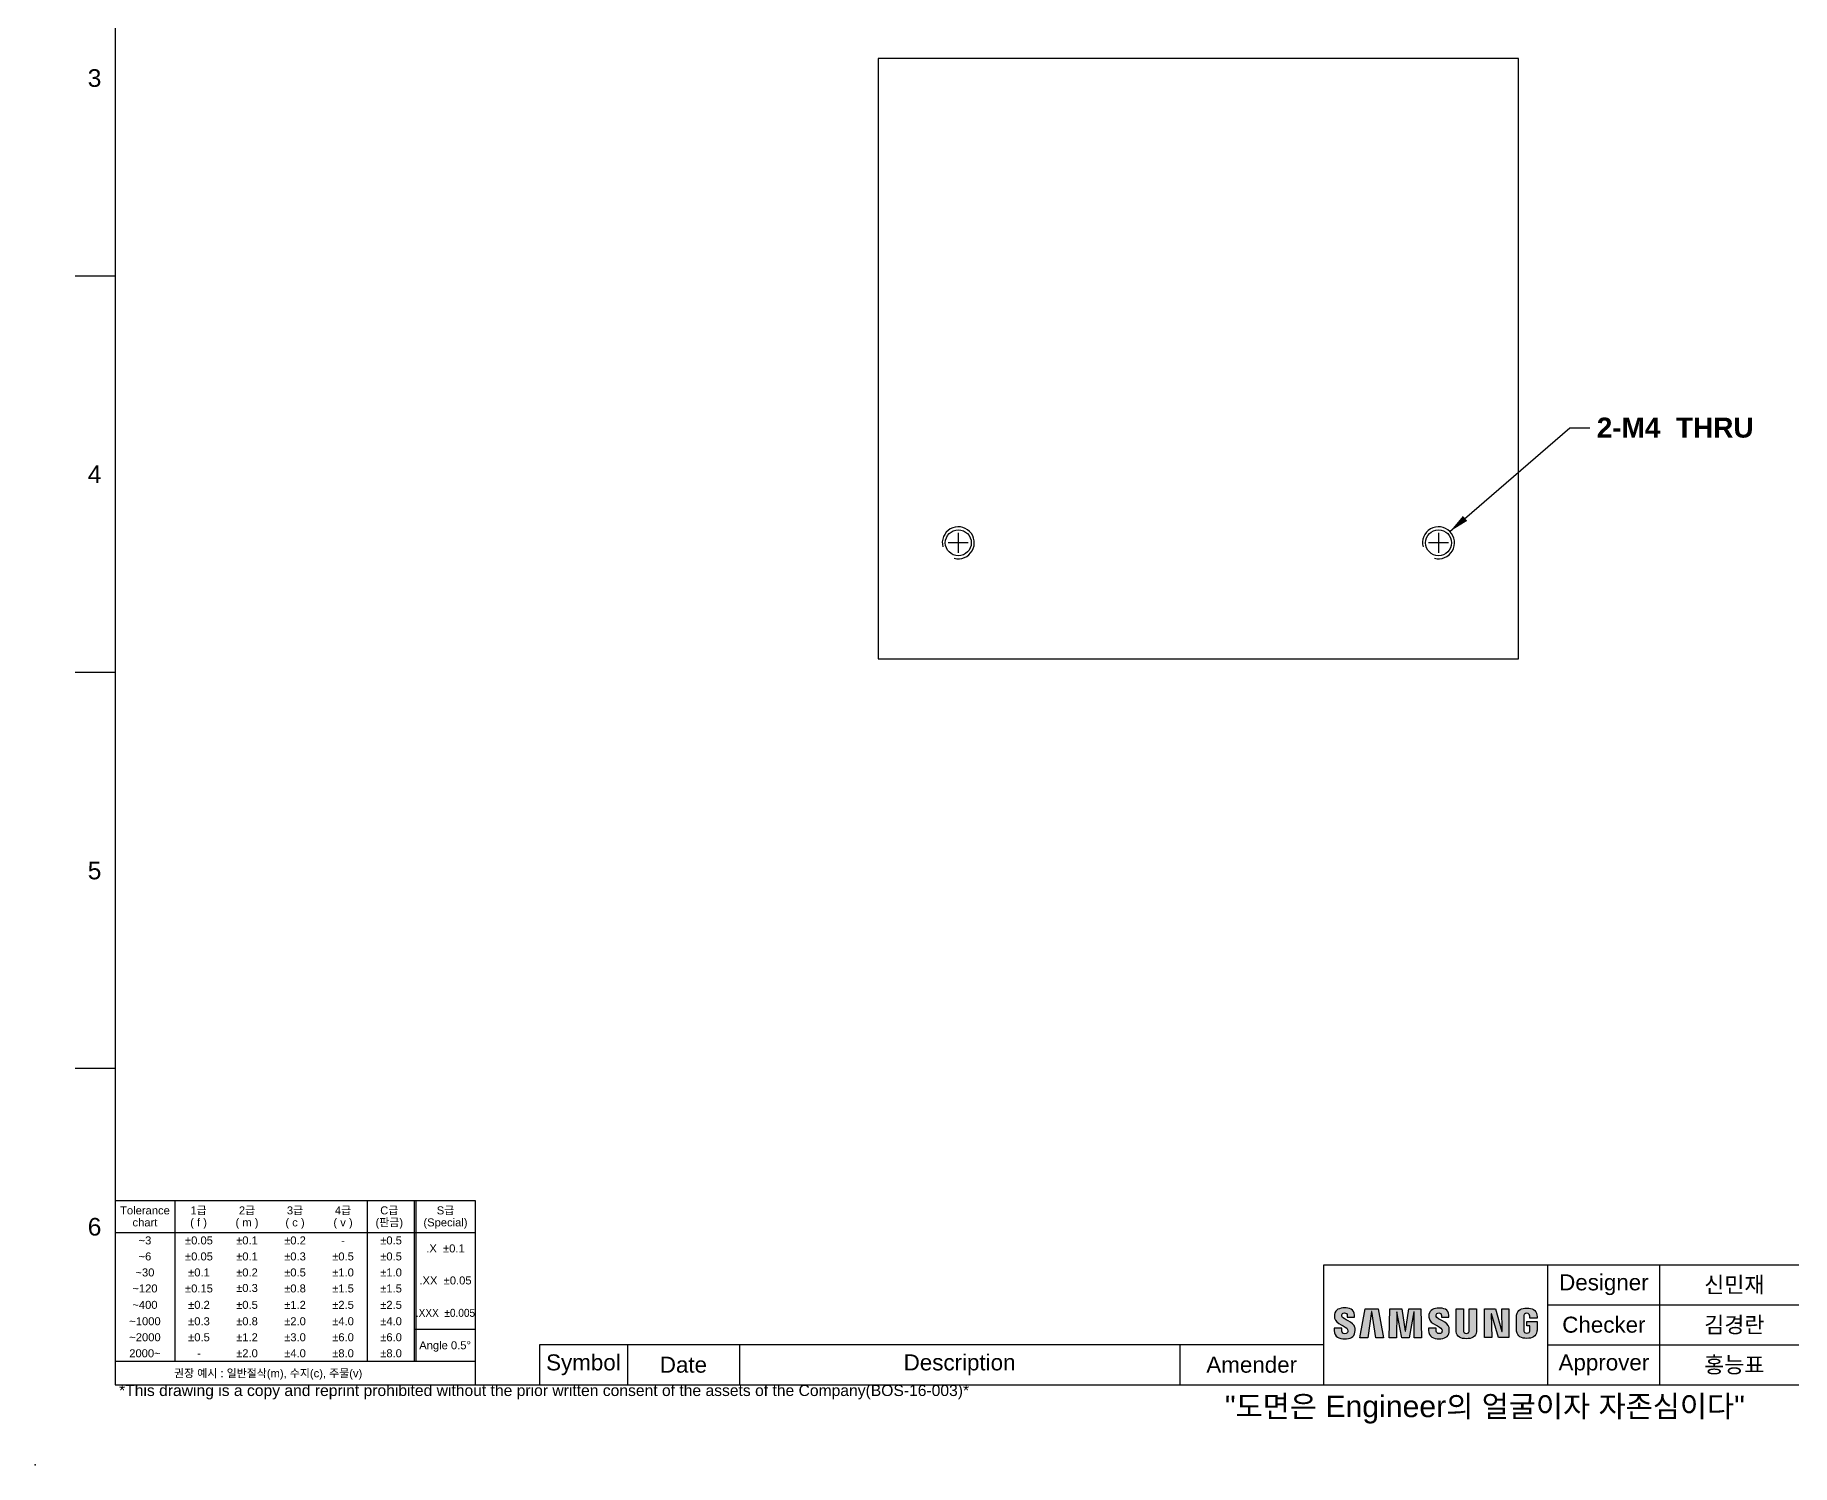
# Model space of a CAD drawing. Header units: millimetres. Extents: x -270 to 146, y -60 to 232.
# Drawn here: x -270 to -50.5, y -60 to 118.6 of the extents above; entities that cross this region are included whole.
import ezdxf

# ---------------------------------------------------------------- set-up
doc = ezdxf.new("R2010")
doc.units = ezdxf.units.MM
doc.linetypes.add('CENTER2', pattern=[28.575, 19.05, -3.175, 3.175, -3.175])
doc.linetypes.add('PHANTOM2', pattern=[31.75, 15.875, -3.175, 3.175, -3.175, 3.175, -3.175])
doc.layers.get('0').update_dxf_attribs({"lineweight": 25})
for name, color, linetype in [('Default', 7, 'Continuous'), ('Layer_1', 7, 'Continuous'), ('MEC-000333184', 7, 'Continuous'), ('Template', 7, 'Continuous'), ('TEXT_CALLOUT', 7, 'Continuous')]:
    doc.layers.add(name, color=color, linetype=linetype)
doc.styles.add('textstyle108', font='standard')
doc.styles.add('textstyle109', font='standard')
doc.styles.add('textstyle110', font='standard')
doc.styles.add('textstyle12', font='standard')
doc.styles.add('textstyle126', font='standard')
doc.styles.add('textstyle127', font='standard')
doc.styles.add('textstyle128', font='standard')
doc.styles.add('textstyle129', font='standard')
doc.styles.add('textstyle13', font='standard')
doc.styles.add('textstyle131', font='standard')
doc.styles.add('textstyle14', font='standard')
doc.styles.add('textstyle15', font='standard')
doc.styles.add('textstyle16', font='standard')
doc.styles.add('textstyle17', font='standard')
doc.styles.add('textstyle18', font='standard')
doc.styles.add('textstyle19', font='standard')
doc.styles.add('textstyle20', font='standard')
doc.styles.add('textstyle21', font='standard')
doc.styles.add('textstyle22', font='standard')
doc.styles.add('textstyle23', font='standard')
doc.styles.add('textstyle24', font='standard')
doc.styles.add('textstyle25', font='standard')
doc.styles.add('textstyle26', font='standard')
doc.styles.add('textstyle27', font='standard')
doc.styles.add('textstyle28', font='standard')
doc.styles.add('textstyle29', font='standard')
doc.styles.add('textstyle30', font='standard')
doc.styles.add('textstyle31', font='standard')
doc.styles.add('textstyle32', font='standard')
doc.styles.add('textstyle33', font='standard')
doc.styles.add('textstyle34', font='standard')
doc.styles.add('textstyle35', font='standard')
doc.styles.add('textstyle36', font='standard')
doc.styles.add('textstyle37', font='standard')
doc.styles.add('textstyle38', font='standard')
doc.styles.add('textstyle39', font='standard')
doc.styles.add('textstyle40', font='standard')
doc.styles.add('textstyle41', font='standard')
doc.styles.add('textstyle42', font='standard')
doc.styles.add('textstyle43', font='standard')
doc.styles.add('textstyle44', font='standard')
doc.styles.add('textstyle45', font='standard')
doc.styles.add('textstyle46', font='standard')
doc.styles.add('textstyle47', font='standard')
doc.styles.add('textstyle48', font='standard')
doc.styles.add('textstyle49', font='standard')
doc.styles.add('textstyle50', font='standard')
doc.styles.add('textstyle51', font='standard')
doc.styles.add('textstyle52', font='standard')
doc.styles.add('textstyle53', font='standard')
doc.styles.add('textstyle54', font='standard')
doc.styles.add('textstyle55', font='standard')
doc.styles.add('textstyle56', font='standard')
doc.styles.add('textstyle57', font='standard')
doc.styles.add('textstyle58', font='standard')
doc.styles.add('textstyle59', font='standard')
doc.styles.add('textstyle60', font='standard')
doc.styles.add('textstyle61', font='standard')
doc.styles.add('textstyle62', font='standard')
doc.styles.add('textstyle63', font='standard')
doc.styles.add('textstyle64', font='standard')
doc.styles.add('textstyle65', font='standard')
doc.styles.add('textstyle66', font='standard')
doc.styles.add('textstyle67', font='standard')
doc.styles.add('textstyle68', font='standard')
doc.styles.add('textstyle69', font='standard')
doc.styles.add('textstyle70', font='standard')
doc.styles.add('textstyle71', font='standard')
doc.styles.add('textstyle74', font='standard')
doc.styles.add('textstyle83', font='standard')
doc.styles.add('textstyle84', font='standard')
doc.styles.add('textstyle85', font='standard')
doc.styles.add('textstyle86', font='standard')
doc.styles.add('textstyle87', font='standard')
doc.styles.add('textstyle94', font='standard')
doc.styles.add('textstyle95', font='standard')
doc.styles.add('textstyle96', font='standard')
doc.dimstyles.new('QCADDimStyle', dxfattribs={"dimtxt": 2.5, "dimasz": 2.5, "dimexe": 1.25, "dimexo": 0.625, "dimtad": 1, "dimtoh": 1, "dimdec": 4, "dimzin": 0, "dimdsep": 46, "dimtxsty": 'Standard', "dimcen": 0.09, "dimadec": 0, "dimazin": 0, "dimtfac": 1, "dimtdec": 4, "dimtofl": 0, "dimtmove": 0, "dimatfit": 3, "dimfxl": 1, "dimtolj": 1, "dimtzin": 0, "dimarcsym": 0})

# ---------------------------------------------------------------- blocks, each defined once
blk = doc.blocks.new('SEANNOT_GROUP1')
at = {"layer": 'Default', "color": 7, "linetype": 'CENTER2'}
for p, q in [((115.34, 116.44), (115.34, 113.94)), ((116.59, 115.19), (114.09, 115.19))]:
    blk.add_line(p, q, dxfattribs=at)
blk = doc.blocks.new('SEANNOT_GROUP2')
at = {"layer": 'Default', "color": 7, "linetype": 'CENTER2'}
for p, q in [((175.34, 116.44), (175.34, 113.94)), ((176.59, 115.19), (174.09, 115.19))]:
    blk.add_line(p, q, dxfattribs=at)
blk = doc.blocks.new('SE')
at = {"layer": 'MEC-000333184', "color": 7, "linetype": 'Continuous'}
for p, q in [((185.34, 175.69), (105.34, 175.69)), ((105.34, 175.69), (105.34, 100.69)), ((185.34, 100.69), (185.34, 175.69)), ((105.34, 100.69), (185.34, 100.69))]:
    blk.add_line(p, q, dxfattribs=at)
for centre in [(115.34, 115.19), (175.34, 115.19)]:
    blk.add_circle(centre, 1.62, dxfattribs=at)
for centre in [(115.34, 115.19), (175.34, 115.19)]:
    blk.add_arc(centre, 2, 255, 195, dxfattribs=at)
blk = doc.blocks.new('Block99')
at = {"layer": 'Template', "color": 7, "linetype": 'Continuous'}
for p, q in [((-0.03, 23.04), (44.97, 23.04)), ((7.47, 23.04), (7.47, 2.94)), ((31.47, 23.04), (31.47, 2.94)), ((37.37, 23.04), (37.37, 2.94)), ((37.57, 23.04), (37.57, 2.94)), ((44.97, 23.04), (44.97, -0.06)), ((-0.03, 19.04), (44.97, 19.04)), ((37.37, 6.94), (44.97, 6.94)), ((-0.03, 2.94), (44.97, 2.94))]:
    blk.add_line(p, q, dxfattribs=at)
at = {"layer": 'Template', "color": 7, "linetype": 'PHANTOM2'}
for p, q in [((37.37, 22.97), (37.47, 23.04)), ((37.47, 19.04), (37.57, 18.98))]:
    blk.add_line(p, q, dxfattribs=at)
at = {"layer": 'Template', "color": 7, "char_height": 1}
for s, insert, attachment_point, style in [('{\\pxsm0.9;\\fArial|b0||i0||c0|p34;\\W1.;Tolerance\\Pchart\\P}', (3.72, 22.29), 2, 'textstyle12'), ('{\\pxsm0.9;\\fArial|b0||i0||c0|p34;\\W1.;1급\\P( f )\\P}', (10.42, 22.29), 2, 'textstyle13'), ('{\\pxsm0.9;\\fArial|b0||i0||c0|p34;\\W1.;2급\\P( m )\\P}', (16.47, 22.29), 2, 'textstyle14'), ('{\\pxsm0.9;\\fArial|b0||i0||c0|p34;\\W1.;3급\\P( c )\\P}', (22.47, 22.29), 2, 'textstyle15'), ('{\\pxsm0.9;\\fArial|b0||i0||c0|p34;\\W1.;4급\\P( v )\\P}', (28.47, 22.29), 2, 'textstyle16'), ('{\\pxsm0.9;\\fArial|b0||i0||c0|p34;\\W1.;C급\\P(판금)\\P}', (34.25, 22.29), 2, 'textstyle17'), ('{\\pxsm0.9;\\fArial|b0||i0||c0|p34;\\W1.;S급\\P(Special)\\P}', (41.27, 22.29), 2, 'textstyle18'), ('{\\pxsm0.9;\\fArial|b0||i0||c0|p34;\\W1.;~3\\P}', (3.72, 18.54), 2, 'textstyle19'), ('{\\pxsm0.9;\\fArial|b0||i0||c0|p34;\\W1.;%%p0.05\\P}', (10.47, 18.54), 2, 'textstyle20'), ('{\\pxsm0.9;\\fArial|b0||i0||c0|p34;\\W1.;%%p0.1\\P}', (16.47, 18.54), 2, 'textstyle21'), ('{\\pxsm0.9;\\fArial|b0||i0||c0|p34;\\W1.;%%p0.2\\P}', (22.47, 18.54), 2, 'textstyle22'), ('{\\pxsm0.9;\\fArial|b0||i0||c0|p34;\\W1.;-\\P}', (28.47, 18.54), 2, 'textstyle23'), ('{\\pxsm0.9;\\fArial|b0||i0||c0|p34;\\W1.;%%p0.5\\P}', (34.47, 18.54), 2, 'textstyle24'), ('{\\pxsm0.9;\\fArial|b0||i0||c0|p34;\\W1.;~6\\P}', (3.72, 16.54), 2, 'textstyle61'), ('{\\pxsm0.9;\\fArial|b0||i0||c0|p34;\\W1.;%%p0.05\\P}', (10.47, 16.54), 2, 'textstyle26'), ('{\\pxsm0.9;\\fArial|b0||i0||c0|p34;\\W1.;%%p0.1\\P}', (16.47, 16.54), 2, 'textstyle27'), ('{\\pxsm0.9;\\fArial|b0||i0||c0|p34;\\W1.;%%p0.3\\P}', (22.47, 16.54), 2, 'textstyle40'), ('{\\pxsm0.9;\\fArial|b0||i0||c0|p34;\\W1.;%%p0.5\\P}', (28.47, 16.54), 2, 'textstyle53'), ('{\\pxsm0.9;\\fArial|b0||i0||c0|p34;\\W1.;%%p0.5\\P}', (34.47, 16.54), 2, 'textstyle54'), ('{\\pxsm0.9;\\fArial|b0||i0||c0|p34;\\W1.;.X  %%p0.1\\P}', (41.27, 17.54), 2, 'textstyle25'), ('{\\pxsm0.9;\\fArial|b0||i0||c0|p34;\\W1.;~30\\P}', (3.72, 14.54), 2, 'textstyle62'), ('{\\pxsm0.9;\\fArial|b0||i0||c0|p34;\\W1.;%%p0.1\\P}', (10.47, 14.54), 2, 'textstyle28'), ('{\\pxsm0.9;\\fArial|b0||i0||c0|p34;\\W1.;%%p0.2\\P}', (16.47, 14.54), 2, 'textstyle39'), ('{\\pxsm0.9;\\fArial|b0||i0||c0|p34;\\W1.;%%p0.5\\P}', (22.47, 14.54), 2, 'textstyle41'), ('{\\pxsm0.9;\\fArial|b0||i0||c0|p34;\\W1.;%%p1.0\\P}', (28.47, 14.54), 2, 'textstyle52'), ('{\\pxsm0.9;\\fArial|b0||i0||c0|p34;\\W1.;%%p1.0\\P}', (34.47, 14.54), 2, 'textstyle55'), ('{\\pxsm0.9;\\fArial|b0||i0||c0|p34;\\W1.;.XX  %%p0.05\\P}', (41.27, 13.54), 2, 'textstyle68'), ('{\\pxsm0.9;\\fArial|b0||i0||c0|p34;\\W1.;~120\\P}', (3.72, 12.54), 2, 'textstyle63'), ('{\\pxsm0.9;\\fArial|b0||i0||c0|p34;\\W1.;%%p0.15\\P}', (10.47, 12.54), 2, 'textstyle29'), ('{\\pxsm0.9;\\fArial|b0||i0||c0|p34;\\W1.;%%p0.3\\P}', (16.47, 12.6), 2, 'textstyle38'), ('{\\pxsm0.9;\\fArial|b0||i0||c0|p34;\\W1.;%%p0.8\\P}', (22.47, 12.54), 2, 'textstyle42'), ('{\\pxsm0.9;\\fArial|b0||i0||c0|p34;\\W1.;%%p1.5\\P}', (28.47, 12.54), 2, 'textstyle51'), ('{\\pxsm0.9;\\fArial|b0||i0||c0|p34;\\W1.;%%p1.5\\P}', (34.47, 12.54), 2, 'textstyle56'), ('{\\pxsm0.9;\\fArial|b0||i0||c0|p34;\\W1.;~400\\P}', (3.72, 10.49), 2, 'textstyle64'), ('{\\pxsm0.9;\\fArial|b0||i0||c0|p34;\\W1.;%%p0.2\\P}', (10.47, 10.49), 2, 'textstyle30'), ('{\\pxsm0.9;\\fArial|b0||i0||c0|p34;\\W1.;%%p0.5\\P}', (16.47, 10.49), 2, 'textstyle37'), ('{\\pxsm0.9;\\fArial|b0||i0||c0|p34;\\W1.;%%p1.2\\P}', (22.47, 10.49), 2, 'textstyle43'), ('{\\pxsm0.9;\\fArial|b0||i0||c0|p34;\\W1.;%%p2.5\\P}', (28.47, 10.49), 2, 'textstyle57'), ('{\\pxsm0.9;\\fArial|b0||i0||c0|p34;\\W1.;%%p2.5\\P}', (34.47, 10.49), 2, 'textstyle50'), ('{\\pxsm0.9;\\fArial|b0||i0||c0|p34;\\W0.9;.XXX  %%p0.005\\P}', (41.27, 9.49), 2, 'textstyle69'), ('{\\pxsm0.9;\\fArial|b0||i0||c0|p34;\\W1.;~1000\\P}', (3.72, 8.44), 2, 'textstyle65'), ('{\\pxsm0.9;\\fArial|b0||i0||c0|p34;\\W1.;%%p0.3\\P}', (10.47, 8.44), 2, 'textstyle31'), ('{\\pxsm0.9;\\fArial|b0||i0||c0|p34;\\W1.;%%p0.8\\P}', (16.47, 8.44), 2, 'textstyle36'), ('{\\pxsm0.9;\\fArial|b0||i0||c0|p34;\\W1.;%%p2.0\\P}', (22.47, 8.44), 2, 'textstyle44'), ('{\\pxsm0.9;\\fArial|b0||i0||c0|p34;\\W1.;%%p4.0\\P}', (28.47, 8.44), 2, 'textstyle49'), ('{\\pxsm0.9;\\fArial|b0||i0||c0|p34;\\W1.;%%p4.0\\P}', (34.47, 8.44), 2, 'textstyle60'), ('{\\pxsm0.9;\\fArial|b0||i0||c0|p34;\\W1.;~2000\\P}', (3.72, 6.44), 2, 'textstyle66'), ('{\\pxsm0.9;\\fArial|b0||i0||c0|p34;\\W1.;2000~\\P}', (3.72, 4.44), 2, 'textstyle67'), ('{\\pxsm0.9;\\fArial|b0||i0||c0|p34;\\W1.;%%p0.5\\P}', (10.47, 6.44), 2, 'textstyle32'), ('{\\pxsm0.9;\\fArial|b0||i0||c0|p34;\\W1.;%%p1.2\\P}', (16.47, 6.44), 2, 'textstyle35'), ('{\\pxsm0.9;\\fArial|b0||i0||c0|p34;\\W1.;%%p2.0\\P}', (16.47, 4.44), 2, 'textstyle34'), ('{\\pxsm0.9;\\fArial|b0||i0||c0|p34;\\W1.;%%p3.0\\P}', (22.47, 6.44), 2, 'textstyle45'), ('{\\pxsm0.9;\\fArial|b0||i0||c0|p34;\\W1.;%%p4.0\\P}', (22.47, 4.44), 2, 'textstyle46'), ('{\\pxsm0.9;\\fArial|b0||i0||c0|p34;\\W1.;%%p6.0\\P}', (28.47, 6.44), 2, 'textstyle48'), ('{\\pxsm0.9;\\fArial|b0||i0||c0|p34;\\W1.;%%p8.0\\P}', (28.47, 4.44), 2, 'textstyle47'), ('{\\pxsm0.9;\\fArial|b0||i0||c0|p34;\\W1.;%%p6.0\\P}', (34.47, 6.44), 2, 'textstyle59'), ('{\\pxsm0.9;\\fArial|b0||i0||c0|p34;\\W1.;%%p8.0\\P}', (34.47, 4.44), 2, 'textstyle58'), ('{\\pxsm0.9;\\fArial|b0||i0||c0|p34;\\W1.;Angle 0.5%%d\\P}', (41.22, 5.44), 2, 'textstyle70'), ('{\\pxsm0.9;\\fArial|b0||i0||c0|p34;\\W1.;-\\P}', (10.47, 4.44), 2, 'textstyle33'), ('{\\pxsm0.9;\\fArial|b0||i0||c0|p34;\\W1.;권장 예시 : 일반절삭(m), 수지(c), 주물(v)\\P}', (7.36, 1.94), 1, 'textstyle71')]:
    blk.add_mtext(s, dxfattribs=dict(at, insert=insert, attachment_point=attachment_point, style=style))
blk = doc.blocks.new('SAMSUNG')
at = {"layer": 'Default', "linetype": 'Continuous'}
h = blk.add_hatch(color=7, dxfattribs=at)
edge = h.paths.add_edge_path(flags=0)
edge.add_spline(control_points=[(-0.05, -0.28), (-0.05, -1.09), (0.59, -1.33), (1.27, -1.33), (1.92, -1.33), (2.46, -1.11), (2.55, -0.5), (2.59, -0.19), (2.56, 0.01), (2.54, 0.09), (2.39, 0.85), (1.01, 1.08), (0.91, 1.5), (0.9, 1.57), (0.9, 1.65), (0.91, 1.69), (0.93, 1.81), (1.01, 1.93), (1.24, 1.93), (1.45, 1.93), (1.58, 1.8), (1.58, 1.61), (1.58, 1.54), (1.58, 1.38), (1.58, 1.38)], knot_values=[0, 0, 0, 0, 0.125, 0.125, 0.125, 0.25, 0.25, 0.25, 0.375, 0.375, 0.375, 0.5, 0.5, 0.5, 0.625, 0.625, 0.625, 0.75, 0.75, 0.75, 0.875, 0.875, 0.875, 1, 1, 1, 1], degree=3, periodic=0)
edge.add_spline(control_points=[(1.58, 1.38), (1.58, 1.38), (2.48, 1.38), (2.48, 1.38)], knot_values=[0, 0, 0, 0, 1, 1, 1, 1], degree=3, periodic=0)
edge.add_spline(control_points=[(2.48, 1.38), (2.48, 1.38), (2.48, 1.64), (2.48, 1.64)], knot_values=[0, 0, 0, 0, 1, 1, 1, 1], degree=3, periodic=0)
edge.add_spline(control_points=[(2.48, 1.64), (2.48, 2.43), (1.77, 2.55), (1.26, 2.55), (0.62, 2.55), (0.09, 2.34), (-0.01, 1.74), (-0.03, 1.58), (-0.04, 1.44), (0, 1.26), (0.16, 0.52), (1.45, 0.3), (1.63, -0.17)], knot_values=[0, 0, 0, 0, 0.25, 0.25, 0.25, 0.5, 0.5, 0.5, 0.75, 0.75, 0.75, 1, 1, 1, 1], degree=3, periodic=0)
edge.add_spline(control_points=[(1.63, -0.17), (1.67, -0.26), (1.66, -0.37), (1.64, -0.44), (1.61, -0.56), (1.53, -0.68), (1.29, -0.68), (1.06, -0.68), (0.92, -0.55), (0.92, -0.35)], knot_values=[0, 0, 0, 0, 0.333333, 0.333333, 0.333333, 0.666667, 0.666667, 0.666667, 1, 1, 1, 1], degree=3, periodic=0)
edge.add_spline(control_points=[(0.92, -0.35), (0.92, -0.35), (0.92, 0), (0.92, 0)], knot_values=[0, 0, 0, 0, 1, 1, 1, 1], degree=3, periodic=0)
edge.add_spline(control_points=[(0.92, 0), (0.92, 0), (-0.05, 0), (-0.05, 0)], knot_values=[0, 0, 0, 0, 1, 1, 1, 1], degree=3, periodic=0)
edge.add_spline(control_points=[(-0.05, 0), (-0.05, 0), (-0.05, -0.28), (-0.05, -0.28)], knot_values=[0, 0, 0, 0, 1, 1, 1, 1], degree=3, periodic=0)
for points in [[(3.83, 2.43), (3.16, -1.19), (4.14, -1.19), (4.63, 2.1), (4.65, 2.1), (5.14, -1.19), (6.11, -1.19), (5.44, 2.43)], [(6.91, 2.43), (6.83, -1.19), (7.74, -1.19), (7.76, 2.07), (7.78, 2.07), (8.39, -1.19), (9.31, -1.19), (9.91, 2.07), (9.93, 2.07), (9.96, -1.19), (10.86, -1.19), (10.78, 2.43), (9.3, 2.43), (8.86, -0.34), (8.84, -0.34), (8.39, 2.43)], [(19.63, -1.15), (19.58, 1.79), (19.6, 1.79), (20.5, -1.15), (21.79, -1.15), (21.79, 2.43), (20.89, 2.43), (20.94, -0.41), (20.92, -0.41), (20.09, 2.43), (18.74, 2.43), (18.74, -1.15)]]:
    blk.add_hatch(color=7, dxfattribs=at).paths.add_polyline_path(points, flags=0)
h = blk.add_hatch(color=7, dxfattribs=at)
edge = h.paths.add_edge_path(flags=0)
edge.add_spline(control_points=[(14.26, 1.63), (14.26, 2.41), (13.55, 2.53), (13.04, 2.53), (12.41, 2.53), (11.89, 2.32), (11.79, 1.73), (11.76, 1.57), (11.76, 1.43), (11.8, 1.25), (11.95, 0.52), (13.23, 0.3), (13.41, -0.16)], knot_values=[0, 0, 0, 0, 0.25, 0.25, 0.25, 0.5, 0.5, 0.5, 0.75, 0.75, 0.75, 1, 1, 1, 1], degree=3, periodic=0)
edge.add_spline(control_points=[(13.41, -0.16), (13.45, -0.25), (13.44, -0.36), (13.42, -0.43), (13.39, -0.55), (13.31, -0.67), (13.07, -0.67), (12.85, -0.67), (12.71, -0.54), (12.71, -0.34)], knot_values=[0, 0, 0, 0, 0.333333, 0.333333, 0.333333, 0.666667, 0.666667, 0.666667, 1, 1, 1, 1], degree=3, periodic=0)
edge.add_spline(control_points=[(12.71, -0.34), (12.71, -0.34), (12.71, 0.01), (12.71, 0.01)], knot_values=[0, 0, 0, 0, 1, 1, 1, 1], degree=3, periodic=0)
edge.add_spline(control_points=[(12.71, 0.01), (12.71, 0.01), (11.75, 0.01), (11.75, 0.01)], knot_values=[0, 0, 0, 0, 1, 1, 1, 1], degree=3, periodic=0)
edge.add_spline(control_points=[(11.75, 0.01), (11.75, 0.01), (11.75, -0.27), (11.75, -0.27)], knot_values=[0, 0, 0, 0, 1, 1, 1, 1], degree=3, periodic=0)
edge.add_spline(control_points=[(11.75, -0.27), (11.75, -1.07), (12.38, -1.31), (13.05, -1.31), (13.7, -1.31), (14.24, -1.09), (14.32, -0.49), (14.36, -0.18), (14.33, 0.02), (14.32, 0.1), (14.17, 0.85), (12.8, 1.07), (12.7, 1.49), (12.69, 1.56), (12.69, 1.64), (12.7, 1.68), (12.72, 1.79), (12.8, 1.92), (13.03, 1.92), (13.24, 1.92), (13.36, 1.79), (13.36, 1.59), (13.36, 1.53), (13.36, 1.37), (13.36, 1.37)], knot_values=[0, 0, 0, 0, 0.125, 0.125, 0.125, 0.25, 0.25, 0.25, 0.375, 0.375, 0.375, 0.5, 0.5, 0.5, 0.625, 0.625, 0.625, 0.75, 0.75, 0.75, 0.875, 0.875, 0.875, 1, 1, 1, 1], degree=3, periodic=0)
edge.add_spline(control_points=[(13.36, 1.37), (13.36, 1.37), (14.26, 1.37), (14.26, 1.37)], knot_values=[0, 0, 0, 0, 1, 1, 1, 1], degree=3, periodic=0)
edge.add_spline(control_points=[(14.26, 1.37), (14.26, 1.37), (14.26, 1.63), (14.26, 1.63)], knot_values=[0, 0, 0, 0, 1, 1, 1, 1], degree=3, periodic=0)
h = blk.add_hatch(color=7, dxfattribs=at)
edge = h.paths.add_edge_path(flags=0)
edge.add_spline(control_points=[(16.46, -0.65), (16.2, -0.65), (16.13, -0.47), (16.11, -0.38), (16.1, -0.35), (16.1, -0.29), (16.1, -0.25)], knot_values=[0, 0, 0, 0, 0.5, 0.5, 0.5, 1, 1, 1, 1], degree=3, periodic=0)
edge.add_spline(control_points=[(16.1, -0.25), (16.1, -0.25), (16.1, 2.43), (16.1, 2.43)], knot_values=[0, 0, 0, 0, 1, 1, 1, 1], degree=3, periodic=0)
edge.add_spline(control_points=[(16.1, 2.43), (16.1, 2.43), (15.18, 2.43), (15.18, 2.43)], knot_values=[0, 0, 0, 0, 1, 1, 1, 1], degree=3, periodic=0)
edge.add_spline(control_points=[(15.18, 2.43), (15.18, 2.43), (15.18, -0.16), (15.18, -0.16)], knot_values=[0, 0, 0, 0, 1, 1, 1, 1], degree=3, periodic=0)
edge.add_spline(control_points=[(15.18, -0.16), (15.18, -0.23), (15.19, -0.37), (15.19, -0.4), (15.26, -1.08), (15.79, -1.3), (16.46, -1.3), (17.12, -1.3), (17.66, -1.08), (17.72, -0.4), (17.72, -0.37), (17.73, -0.23), (17.73, -0.16)], knot_values=[0, 0, 0, 0, 0.25, 0.25, 0.25, 0.5, 0.5, 0.5, 0.75, 0.75, 0.75, 1, 1, 1, 1], degree=3, periodic=0)
edge.add_spline(control_points=[(17.73, -0.16), (17.73, -0.16), (17.73, 2.43), (17.73, 2.43)], knot_values=[0, 0, 0, 0, 1, 1, 1, 1], degree=3, periodic=0)
edge.add_spline(control_points=[(17.73, 2.43), (17.73, 2.43), (16.81, 2.43), (16.81, 2.43)], knot_values=[0, 0, 0, 0, 1, 1, 1, 1], degree=3, periodic=0)
edge.add_spline(control_points=[(16.81, 2.43), (16.81, 2.43), (16.81, -0.25), (16.81, -0.25)], knot_values=[0, 0, 0, 0, 1, 1, 1, 1], degree=3, periodic=0)
edge.add_spline(control_points=[(16.81, -0.25), (16.81, -0.29), (16.81, -0.35), (16.8, -0.38), (16.79, -0.47), (16.71, -0.65), (16.46, -0.65)], knot_values=[0, 0, 0, 0, 0.5, 0.5, 0.5, 1, 1, 1, 1], degree=3, periodic=0)
h = blk.add_hatch(color=7, dxfattribs=at)
edge = h.paths.add_edge_path(flags=0)
edge.add_spline(control_points=[(24.02, -0.61), (23.75, -0.61), (23.66, -0.44), (23.65, -0.35), (23.64, -0.31), (23.64, -0.26), (23.64, -0.21)], knot_values=[0, 0, 0, 0, 0.5, 0.5, 0.5, 1, 1, 1, 1], degree=3, periodic=0)
edge.add_spline(control_points=[(23.64, -0.21), (23.64, -0.21), (23.64, 1.45), (23.64, 1.45)], knot_values=[0, 0, 0, 0, 1, 1, 1, 1], degree=3, periodic=0)
edge.add_spline(control_points=[(23.64, 1.45), (23.64, 1.51), (23.64, 1.57), (23.65, 1.62), (23.67, 1.71), (23.75, 1.88), (24.01, 1.88), (24.29, 1.88), (24.36, 1.7), (24.37, 1.62), (24.39, 1.57), (24.39, 1.48), (24.39, 1.48)], knot_values=[0, 0, 0, 0, 0.25, 0.25, 0.25, 0.5, 0.5, 0.5, 0.75, 0.75, 0.75, 1, 1, 1, 1], degree=3, periodic=0)
edge.add_spline(control_points=[(24.39, 1.48), (24.39, 1.48), (24.39, 1.28), (24.39, 1.28)], knot_values=[0, 0, 0, 0, 1, 1, 1, 1], degree=3, periodic=0)
edge.add_spline(control_points=[(24.39, 1.28), (24.39, 1.28), (25.3, 1.28), (25.3, 1.28)], knot_values=[0, 0, 0, 0, 1, 1, 1, 1], degree=3, periodic=0)
edge.add_spline(control_points=[(25.3, 1.28), (25.3, 1.28), (25.3, 1.4), (25.3, 1.4)], knot_values=[0, 0, 0, 0, 1, 1, 1, 1], degree=3, periodic=0)
edge.add_spline(control_points=[(25.3, 1.4), (25.3, 1.4), (25.3, 1.52), (25.29, 1.64), (25.23, 2.32), (24.66, 2.53), (24.02, 2.53), (23.38, 2.53), (22.83, 2.31), (22.75, 1.64), (22.74, 1.58), (22.73, 1.46), (22.73, 1.4)], knot_values=[0, 0, 0, 0, 0.25, 0.25, 0.25, 0.5, 0.5, 0.5, 0.75, 0.75, 0.75, 1, 1, 1, 1], degree=3, periodic=0)
edge.add_spline(control_points=[(22.73, 1.4), (22.73, 1.4), (22.73, -0.13), (22.73, -0.13)], knot_values=[0, 0, 0, 0, 1, 1, 1, 1], degree=3, periodic=0)
edge.add_spline(control_points=[(22.73, -0.13), (22.73, -0.19), (22.73, -0.24), (22.75, -0.37), (22.81, -1.02), (23.38, -1.26), (24.02, -1.26), (24.66, -1.26), (25.23, -1.02), (25.29, -0.37), (25.31, -0.24), (25.31, -0.19), (25.31, -0.13)], knot_values=[0, 0, 0, 0, 0.25, 0.25, 0.25, 0.5, 0.5, 0.5, 0.75, 0.75, 0.75, 1, 1, 1, 1], degree=3, periodic=0)
edge.add_spline(control_points=[(25.31, -0.13), (25.31, -0.13), (25.31, 0.85), (25.31, 0.85)], knot_values=[0, 0, 0, 0, 1, 1, 1, 1], degree=3, periodic=0)
edge.add_spline(control_points=[(25.31, 0.85), (25.31, 0.85), (24.02, 0.85), (24.02, 0.85)], knot_values=[0, 0, 0, 0, 1, 1, 1, 1], degree=3, periodic=0)
edge.add_spline(control_points=[(24.02, 0.85), (24.02, 0.85), (24.02, 0.32), (24.02, 0.32)], knot_values=[0, 0, 0, 0, 1, 1, 1, 1], degree=3, periodic=0)
edge.add_spline(control_points=[(24.02, 0.32), (24.02, 0.32), (24.4, 0.32), (24.4, 0.32)], knot_values=[0, 0, 0, 0, 1, 1, 1, 1], degree=3, periodic=0)
edge.add_spline(control_points=[(24.4, 0.32), (24.4, 0.32), (24.4, -0.21), (24.4, -0.21)], knot_values=[0, 0, 0, 0, 1, 1, 1, 1], degree=3, periodic=0)
edge.add_spline(control_points=[(24.4, -0.21), (24.4, -0.26), (24.39, -0.31), (24.39, -0.35), (24.37, -0.44), (24.28, -0.61), (24.02, -0.61)], knot_values=[0, 0, 0, 0, 0.5, 0.5, 0.5, 1, 1, 1, 1], degree=3, periodic=0)
at = {"layer": 'Layer_1', "color": 7, "linetype": 'Continuous'}
for p, q in [((3.16, -1.19), (3.83, 2.43)), ((3.16, -1.19), (3.83, 2.43)), ((3.83, 2.43), (5.44, 2.43)), ((3.83, 2.43), (5.44, 2.43)), ((5.44, 2.43), (6.11, -1.19)), ((5.44, 2.43), (6.11, -1.19)), ((6.83, -1.19), (6.91, 2.43)), ((6.83, -1.19), (6.91, 2.43)), ((6.91, 2.43), (8.39, 2.43)), ((6.91, 2.43), (8.39, 2.43)), ((8.39, 2.43), (8.84, -0.34)), ((8.39, 2.43), (8.84, -0.34)), ((8.86, -0.34), (9.3, 2.43)), ((8.86, -0.34), (9.3, 2.43)), ((9.3, 2.43), (10.78, 2.43)), ((9.3, 2.43), (10.78, 2.43)), ((10.78, 2.43), (10.86, -1.19)), ((10.78, 2.43), (10.86, -1.19)), ((18.74, -1.15), (18.74, 2.43)), ((18.74, 2.43), (20.09, 2.43)), ((18.74, 2.43), (20.09, 2.43)), ((18.74, -1.15), (18.74, 2.43)), ((20.09, 2.43), (20.92, -0.41)), ((20.09, 2.43), (20.92, -0.41)), ((20.94, -0.41), (20.89, 2.43)), ((20.89, 2.43), (21.79, 2.43)), ((20.89, 2.43), (21.79, 2.43)), ((20.94, -0.41), (20.89, 2.43)), ((21.79, 2.43), (21.79, -1.15)), ((21.79, 2.43), (21.79, -1.15)), ((4.63, 2.1), (4.14, -1.19)), ((4.63, 2.1), (4.14, -1.19)), ((4.65, 2.1), (4.63, 2.1)), ((4.65, 2.1), (4.63, 2.1)), ((5.14, -1.19), (4.65, 2.1)), ((5.14, -1.19), (4.65, 2.1)), ((7.76, 2.07), (7.74, -1.19)), ((7.76, 2.07), (7.74, -1.19)), ((7.78, 2.07), (7.76, 2.07)), ((7.78, 2.07), (7.76, 2.07)), ((8.39, -1.19), (7.78, 2.07)), ((8.39, -1.19), (7.78, 2.07)), ((9.91, 2.07), (9.31, -1.19)), ((9.91, 2.07), (9.31, -1.19)), ((9.93, 2.07), (9.91, 2.07)), ((9.93, 2.07), (9.91, 2.07)), ((9.96, -1.19), (9.93, 2.07)), ((9.96, -1.19), (9.93, 2.07)), ((19.6, 1.79), (19.58, 1.79)), ((19.58, 1.79), (19.63, -1.15)), ((19.58, 1.79), (19.63, -1.15)), ((19.6, 1.79), (19.58, 1.79)), ((20.5, -1.15), (19.6, 1.79)), ((20.5, -1.15), (19.6, 1.79)), ((4.14, -1.19), (3.16, -1.19)), ((4.14, -1.19), (3.16, -1.19)), ((6.11, -1.19), (5.14, -1.19)), ((6.11, -1.19), (5.14, -1.19)), ((7.74, -1.19), (6.83, -1.19)), ((7.74, -1.19), (6.83, -1.19)), ((9.31, -1.19), (8.39, -1.19)), ((9.31, -1.19), (8.39, -1.19)), ((8.84, -0.34), (8.86, -0.34)), ((8.84, -0.34), (8.86, -0.34)), ((10.86, -1.19), (9.96, -1.19)), ((10.86, -1.19), (9.96, -1.19)), ((19.63, -1.15), (18.74, -1.15)), ((19.63, -1.15), (18.74, -1.15)), ((21.79, -1.15), (20.5, -1.15)), ((21.79, -1.15), (20.5, -1.15)), ((20.92, -0.41), (20.94, -0.41)), ((20.92, -0.41), (20.94, -0.41))]:
    blk.add_line(p, q, dxfattribs=at)
for points, knots in [([(2.48, 1.64), (2.48, 2.43), (1.77, 2.55), (1.26, 2.55), (0.62, 2.55), (0.09, 2.34), (-0.01, 1.74), (-0.03, 1.58), (-0.04, 1.44), (0, 1.26), (0.16, 0.52), (1.45, 0.3), (1.63, -0.17)], [0, 0, 0, 0, 0.25, 0.25, 0.25, 0.5, 0.5, 0.5, 0.75, 0.75, 0.75, 1, 1, 1, 1]), ([(14.26, 1.63), (14.26, 2.41), (13.55, 2.53), (13.04, 2.53), (12.41, 2.53), (11.89, 2.32), (11.79, 1.73), (11.76, 1.57), (11.76, 1.43), (11.8, 1.25), (11.95, 0.52), (13.23, 0.3), (13.41, -0.16)], [0, 0, 0, 0, 0.25, 0.25, 0.25, 0.5, 0.5, 0.5, 0.75, 0.75, 0.75, 1, 1, 1, 1]), ([(22.73, 1.4), (22.73, 1.46), (22.74, 1.58), (22.75, 1.64), (22.83, 2.31), (23.38, 2.53), (24.02, 2.53), (24.66, 2.53), (25.23, 2.32), (25.29, 1.64), (25.3, 1.52), (25.3, 1.4), (25.3, 1.4)], [0, 0, 0, 0, 0.25, 0.25, 0.25, 0.5, 0.5, 0.5, 0.75, 0.75, 0.75, 1, 1, 1, 1]), ([(-0.05, -0.28), (-0.05, -1.09), (0.59, -1.33), (1.27, -1.33), (1.92, -1.33), (2.46, -1.11), (2.55, -0.5), (2.59, -0.19), (2.56, 0.01), (2.54, 0.09), (2.39, 0.85), (1.01, 1.08), (0.91, 1.5), (0.9, 1.57), (0.9, 1.65), (0.91, 1.69), (0.93, 1.81), (1.01, 1.93), (1.24, 1.93), (1.45, 1.93), (1.58, 1.8), (1.58, 1.61), (1.58, 1.54), (1.58, 1.38), (1.58, 1.38)], [0, 0, 0, 0, 0.125, 0.125, 0.125, 0.25, 0.25, 0.25, 0.375, 0.375, 0.375, 0.5, 0.5, 0.5, 0.625, 0.625, 0.625, 0.75, 0.75, 0.75, 0.875, 0.875, 0.875, 1, 1, 1, 1]), ([(11.75, -0.27), (11.75, -1.07), (12.38, -1.31), (13.05, -1.31), (13.7, -1.31), (14.24, -1.09), (14.32, -0.49), (14.36, -0.18), (14.33, 0.02), (14.32, 0.1), (14.17, 0.85), (12.8, 1.07), (12.7, 1.49), (12.69, 1.56), (12.69, 1.64), (12.7, 1.68), (12.72, 1.79), (12.8, 1.92), (13.03, 1.92), (13.24, 1.92), (13.36, 1.79), (13.36, 1.59), (13.36, 1.53), (13.36, 1.37), (13.36, 1.37)], [0, 0, 0, 0, 0.125, 0.125, 0.125, 0.25, 0.25, 0.25, 0.375, 0.375, 0.375, 0.5, 0.5, 0.5, 0.625, 0.625, 0.625, 0.75, 0.75, 0.75, 0.875, 0.875, 0.875, 1, 1, 1, 1]), ([(24.39, 1.48), (24.39, 1.48), (24.39, 1.57), (24.37, 1.62), (24.36, 1.7), (24.29, 1.88), (24.01, 1.88), (23.75, 1.88), (23.67, 1.71), (23.65, 1.62), (23.64, 1.57), (23.64, 1.51), (23.64, 1.45)], [0, 0, 0, 0, 0.25, 0.25, 0.25, 0.5, 0.5, 0.5, 0.75, 0.75, 0.75, 1, 1, 1, 1]), ([(1.63, -0.17), (1.67, -0.26), (1.66, -0.37), (1.64, -0.44), (1.61, -0.56), (1.53, -0.68), (1.29, -0.68), (1.06, -0.68), (0.92, -0.55), (0.92, -0.35)], [0, 0, 0, 0, 0.333333, 0.333333, 0.333333, 0.666667, 0.666667, 0.666667, 1, 1, 1, 1]), ([(13.41, -0.16), (13.45, -0.25), (13.44, -0.36), (13.42, -0.43), (13.39, -0.55), (13.31, -0.67), (13.07, -0.67), (12.85, -0.67), (12.71, -0.54), (12.71, -0.34)], [0, 0, 0, 0, 0.333333, 0.333333, 0.333333, 0.666667, 0.666667, 0.666667, 1, 1, 1, 1]), ([(17.73, -0.16), (17.73, -0.23), (17.72, -0.37), (17.72, -0.4), (17.66, -1.08), (17.12, -1.3), (16.46, -1.3), (15.79, -1.3), (15.26, -1.08), (15.19, -0.4), (15.19, -0.37), (15.18, -0.23), (15.18, -0.16)], [0, 0, 0, 0, 0.25, 0.25, 0.25, 0.5, 0.5, 0.5, 0.75, 0.75, 0.75, 1, 1, 1, 1]), ([(16.1, -0.25), (16.1, -0.29), (16.1, -0.35), (16.11, -0.38), (16.13, -0.47), (16.2, -0.65), (16.46, -0.65)], [0, 0, 0, 0, 0.5, 0.5, 0.5, 1, 1, 1, 1]), ([(16.46, -0.65), (16.71, -0.65), (16.79, -0.47), (16.8, -0.38), (16.81, -0.35), (16.81, -0.29), (16.81, -0.25)], [0, 0, 0, 0, 0.5, 0.5, 0.5, 1, 1, 1, 1]), ([(25.31, -0.13), (25.31, -0.19), (25.31, -0.24), (25.29, -0.37), (25.23, -1.02), (24.66, -1.26), (24.02, -1.26), (23.38, -1.26), (22.81, -1.02), (22.75, -0.37), (22.73, -0.24), (22.73, -0.19), (22.73, -0.13)], [0, 0, 0, 0, 0.25, 0.25, 0.25, 0.5, 0.5, 0.5, 0.75, 0.75, 0.75, 1, 1, 1, 1]), ([(23.64, -0.21), (23.64, -0.26), (23.64, -0.31), (23.65, -0.35), (23.66, -0.44), (23.75, -0.61), (24.02, -0.61)], [0, 0, 0, 0, 0.5, 0.5, 0.5, 1, 1, 1, 1]), ([(24.02, -0.61), (24.28, -0.61), (24.37, -0.44), (24.39, -0.35), (24.39, -0.31), (24.4, -0.26), (24.4, -0.21)], [0, 0, 0, 0, 0.5, 0.5, 0.5, 1, 1, 1, 1])]:
    blk.add_open_spline(points, degree=3, knots=knots, dxfattribs=at)
for points in [[(15.18, 2.43), (15.18, 2.43), (16.1, 2.43), (16.1, 2.43)], [(15.18, -0.16), (15.18, -0.16), (15.18, 2.43), (15.18, 2.43)], [(16.1, 2.43), (16.1, 2.43), (16.1, -0.25), (16.1, -0.25)], [(16.81, 2.43), (16.81, 2.43), (17.73, 2.43), (17.73, 2.43)], [(16.81, -0.25), (16.81, -0.25), (16.81, 2.43), (16.81, 2.43)], [(17.73, 2.43), (17.73, 2.43), (17.73, -0.16), (17.73, -0.16)], [(0.92, 0), (0.92, 0), (-0.05, 0), (-0.05, 0)], [(-0.05, 0), (-0.05, 0), (-0.05, -0.28), (-0.05, -0.28)], [(0.92, -0.35), (0.92, -0.35), (0.92, 0), (0.92, 0)], [(1.58, 1.38), (1.58, 1.38), (2.48, 1.38), (2.48, 1.38)], [(2.48, 1.38), (2.48, 1.38), (2.48, 1.64), (2.48, 1.64)], [(12.71, 0.01), (12.71, 0.01), (11.75, 0.01), (11.75, 0.01)], [(11.75, 0.01), (11.75, 0.01), (11.75, -0.27), (11.75, -0.27)], [(12.71, -0.34), (12.71, -0.34), (12.71, 0.01), (12.71, 0.01)], [(13.36, 1.37), (13.36, 1.37), (14.26, 1.37), (14.26, 1.37)], [(14.26, 1.37), (14.26, 1.37), (14.26, 1.63), (14.26, 1.63)], [(22.73, -0.13), (22.73, -0.13), (22.73, 1.4), (22.73, 1.4)], [(23.64, 1.45), (23.64, 1.45), (23.64, -0.21), (23.64, -0.21)], [(24.02, 0.85), (24.02, 0.85), (25.31, 0.85), (25.31, 0.85)], [(24.02, 0.32), (24.02, 0.32), (24.02, 0.85), (24.02, 0.85)], [(24.4, 0.32), (24.4, 0.32), (24.02, 0.32), (24.02, 0.32)], [(24.39, 1.28), (24.39, 1.28), (24.39, 1.48), (24.39, 1.48)], [(25.3, 1.28), (25.3, 1.28), (24.39, 1.28), (24.39, 1.28)], [(24.4, -0.21), (24.4, -0.21), (24.4, 0.32), (24.4, 0.32)], [(25.3, 1.4), (25.3, 1.4), (25.3, 1.28), (25.3, 1.28)], [(25.31, 0.85), (25.31, 0.85), (25.31, -0.13), (25.31, -0.13)]]:
    blk.add_open_spline(points, degree=3, dxfattribs=at)
blk = doc.blocks.new('Error Sample1')
at = {"layer": 'Default', "color": 7, "linetype": 'Continuous'}
blk.add_line((63, 15), (63, 10), dxfattribs=at)
at = {"layer": 'Template', "color": 7, "linetype": 'Continuous'}
for p, q in [((10, 287), (10, 10)), ((10, 148.5), (5, 148.5)), ((10, 99), (5, 99)), ((10, 49.5), (5, 49.5)), ((161, 25), (411, 25)), ((161, 10), (161, 25)), ((189, 20), (189, 25)), ((203, 20), (203, 25)), ((189, 20), (411, 20)), ((189, 15), (189, 20)), ((203, 15), (203, 20)), ((161, 15), (63, 15)), ((74, 15), (74, 10)), ((88, 15), (88, 10)), ((143, 15), (143, 10)), ((189, 15), (411, 15)), ((189, 10), (189, 15)), ((203, 10), (203, 15)), ((10, 10), (411, 10))]:
    blk.add_line(p, q, dxfattribs=at)
at = {"layer": 'Template', "color": 7, "linetype": 'PHANTOM2'}
blk.add_point((0, 0), dxfattribs=at)
at = {"layer": 'Default'}
for name in ['SE', 'SEANNOT_GROUP1', 'SEANNOT_GROUP2']:
    blk.add_blockref(name, (0, 0), dxfattribs=at)
at = {"layer": 'Default', "color": 7}
for name, p in [('Block99', (10, 10)), ('SAMSUNG', (162.35, 17.06))]:
    blk.add_blockref(name, p, dxfattribs=at)
at = {"layer": 'Default', "color": 7, "attachment_point": 1}
for s, insert, char_height, style in [('{\\pxsm0.9;\\fArial|b1||i0||c0|p34;\\W1.;2-M4  THRU\\P}', (195.11, 130.83), 2.5, 'textstyle74'), ('{\\pxsm0.9;\\fArial|b0||i0||c0|p34;\\W1.;"도면은 Engineer의 얼굴이자 자존심이다"\\P}', (148.65, 8.66), 2.7, 'textstyle131')]:
    blk.add_mtext(s, dxfattribs=dict(at, insert=insert, char_height=char_height, style=style))
at = {"layer": 'Default', "char_height": 2, "attachment_point": 5}
for s, insert, width, style in [('{\\fArial|b0||i0||c0|p34;\\C7;\\H2.;\\W1.;Designer}', (196, 22.5), 15.4, 'textstyle108'), ('{\\fArial|b0||i0||c0|p34;\\C7;\\H2.;\\W1.;Checker}', (196, 17.5), 15.4, 'textstyle109'), ('{\\fArial|b0||i0||c0|p34;\\C7;\\H2.;\\W1.;Symbol}', (68.5, 12.5), 12.1, 'textstyle126'), ('{\\fArial|b0||i0||c0|p34;\\C7;\\H2.;\\W1.;Date}', (81, 12.5), 15.4, 'textstyle127'), ('{\\fArial|b0||i0||c0|p34;\\C7;\\H2.;\\W1.;Description}', (115.5, 12.5), 60.5, 'textstyle128'), ('{\\fArial|b0||i0||c0|p34;\\C7;\\H2.;\\W1.;Amender}', (152, 12.5), 19.8, 'textstyle129'), ('{\\fArial|b0||i0||c0|p34;\\C7;\\H2.;\\W1.;Approver}', (196, 12.5), 15.4, 'textstyle110')]:
    blk.add_mtext(s, dxfattribs=dict(at, insert=insert, width=width, style=style))
at = {"layer": 'Template', "color": 7, "attachment_point": 1}
for s, insert, char_height, style in [('{\\pxsm0.9;\\fArial|b0||i0||c0|p34;\\W1.;3\\P}', (6.57, 174.35), 2.2, 'textstyle83'), ('{\\pxsm0.9;\\fArial|b0||i0||c0|p34;\\W1.;4\\P}', (6.57, 124.85), 2.2, 'textstyle84'), ('{\\pxsm0.9;\\fArial|b0||i0||c0|p34;\\W1.;5\\P}', (6.57, 75.35), 2.2, 'textstyle85'), ('{\\pxsm0.9;\\fArial|b0||i0||c0|p34;\\W1.;6\\P}', (6.57, 30.85), 2.2, 'textstyle87'), ('{\\pxsm0.9;\\fArial|b0||i0||c0|p34;\\W1.;*This drawing is a copy and reprint prohibited without the prior written consent of the assets of the Company(BOS-16-003)*\\P}', (10.49, 10), 1.4, 'textstyle86')]:
    blk.add_mtext(s, dxfattribs=dict(at, insert=insert, char_height=char_height, style=style))
at = {"layer": 'TEXT_CALLOUT', "color": 7, "char_height": 2, "attachment_point": 2}
for s, insert, style in [('{\\pxsm0.9;\\fArial|b0||i0||c0|p34;\\W1.;신민재\\P}', (212.3, 23.5), 'textstyle96'), ('{\\pxsm0.9;\\fArial|b0||i0||c0|p34;\\W1.;김경란\\P}', (212.3, 18.5), 'textstyle94'), ('{\\pxsm0.9;\\fArial|b0||i0||c0|p34;\\W1.;홍능표\\P}', (212.3, 13.5), 'textstyle95')]:
    blk.add_mtext(s, dxfattribs=dict(at, insert=insert, style=style))
at = {"layer": 'Default', "color": 7, "linetype": 'Continuous'}
blk.add_leader([(176.76, 116.6), (191.74, 129.56), (194.24, 129.56)], dimstyle='QCADDimStyle', dxfattribs=at)

msp = doc.modelspace()

# ---------------------------------------------------------------- block references
msp.add_blockref('Error Sample1', (-270, -60))

doc.saveas('drawing.dxf')
